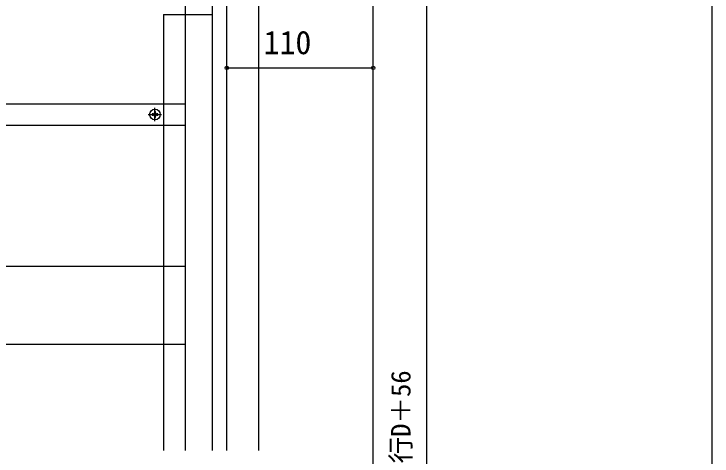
# Model space of a CAD drawing. Units: millimetres, scale not verified. Extents: x -1050 to 1050, y -1578 to 1569.
# Drawn here: x 526 to 1050, y -1118 to -785 of the extents above; entities that cross this region are included whole.
import ezdxf
from ezdxf.enums import TextEntityAlignment as Align

# ---------------------------------------------------------------- set-up
doc = ezdxf.new("R2010")
doc.units = ezdxf.units.MM
doc.header["$LTSCALE"] = 8
for name, color, linetype in [('0-4_YKK_12', 2, 'Continuous'), ('0-5_YKK_13', 4, 'Continuous'), ('0-6_YKK_D', 6, 'Continuous'), ('0-7_YKK_ZWAK', 7, 'Continuous')]:
    doc.layers.add(name, color=color, linetype=linetype)
doc.styles.add('ＭＳ ゴシック', font='')
doc.styles.get('ＭＳ ゴシック').set_extended_font_data('MS Gothic')

msp = doc.modelspace()

# ---------------------------------------------------------------- linework, layer by layer
at = {"layer": '0-4_YKK_12'}
for p, q in [((709.5, -1113.468), (709.5, -475.795)), ((685.5, -1113.468), (685.5, -729.487)), ((795.5, -1310.987), (795.5, -729.487)), ((674.5, -754.487), (674.5, -1113.468)), ((638, -785.987), (638, -1113.468)), ((638, -785.987), (674.5, -785.987))]:
    msp.add_line(p, q, dxfattribs=at)
at = {"layer": '0-5_YKK_13'}
for p, q in [((654.5, -1113.468), (654.5, -746.987)), ((-584, -852.987), (638, -852.987)), ((638, -852.987), (654.5, -852.987)), ((631.5, -865.987), (631.5, -855.987)), ((626.5, -860.987), (636.5, -860.987)), ((630.18, -860.547), (629.3, -860.547)), ((632.82, -861.427), (633.7, -861.427)), ((-584, -868.987), (638, -868.987)), ((638, -868.987), (654.5, -868.987)), ((-584, -974.987), (638, -974.987)), ((638, -974.987), (654.5, -974.987)), ((-584, -1033.487), (638, -1033.487)), ((638, -1033.487), (654.5, -1033.487))]:
    msp.add_line(p, q, dxfattribs=at)
for points in [[(631.94, -859.667), (631.94, -858.787), (631.06, -858.787), (631.06, -859.667)], [(629.3, -860.547), (629.3, -861.427), (630.18, -861.427)], [(631.06, -862.307), (631.06, -863.187), (631.94, -863.187), (631.94, -862.307)], [(633.7, -861.427), (633.7, -860.547), (632.82, -860.547)]]:
    msp.add_lwpolyline(points, dxfattribs=at)
msp.add_circle((631.5, -860.987), 4, dxfattribs=at)
for centre, start, end in [((630.18, -859.667), 270, 0), ((632.82, -859.667), 180, 270), ((630.18, -862.307), 0, 90), ((632.82, -862.307), 90, 180)]:
    msp.add_arc(centre, 0.88, start, end, dxfattribs=at)
at = {"layer": '0-6_YKK_D'}
for p, q in [((835.5, -724.987), (835.5, -1425.987)), ((685.5, -825.987), (795.5, -825.987))]:
    msp.add_line(p, q, dxfattribs=at)
for centre in [(685.5, -825.987), (795.5, -825.987)]:
    msp.add_circle(centre, 1.275, dxfattribs=at)
at = {"layer": '0-7_YKK_ZWAK'}
msp.add_lwpolyline([(-1050, -1578.5), (1050, -1578.5), (1050, 1481.5)], dxfattribs=at)

# ---------------------------------------------------------------- texts
at = {"layer": '0-6_YKK_D', "style": 'ＭＳ ゴシック'}
msp.add_text('110', height=17.6, dxfattribs=at).set_placement((713.091, -820.987), align=Align.BOTTOM_LEFT)
msp.add_text('奥行D＋56', height=14.66, rotation=90, dxfattribs=at).set_placement((827.886, -1143.158), align=Align.BOTTOM_LEFT)

doc.saveas('drawing.dxf')
